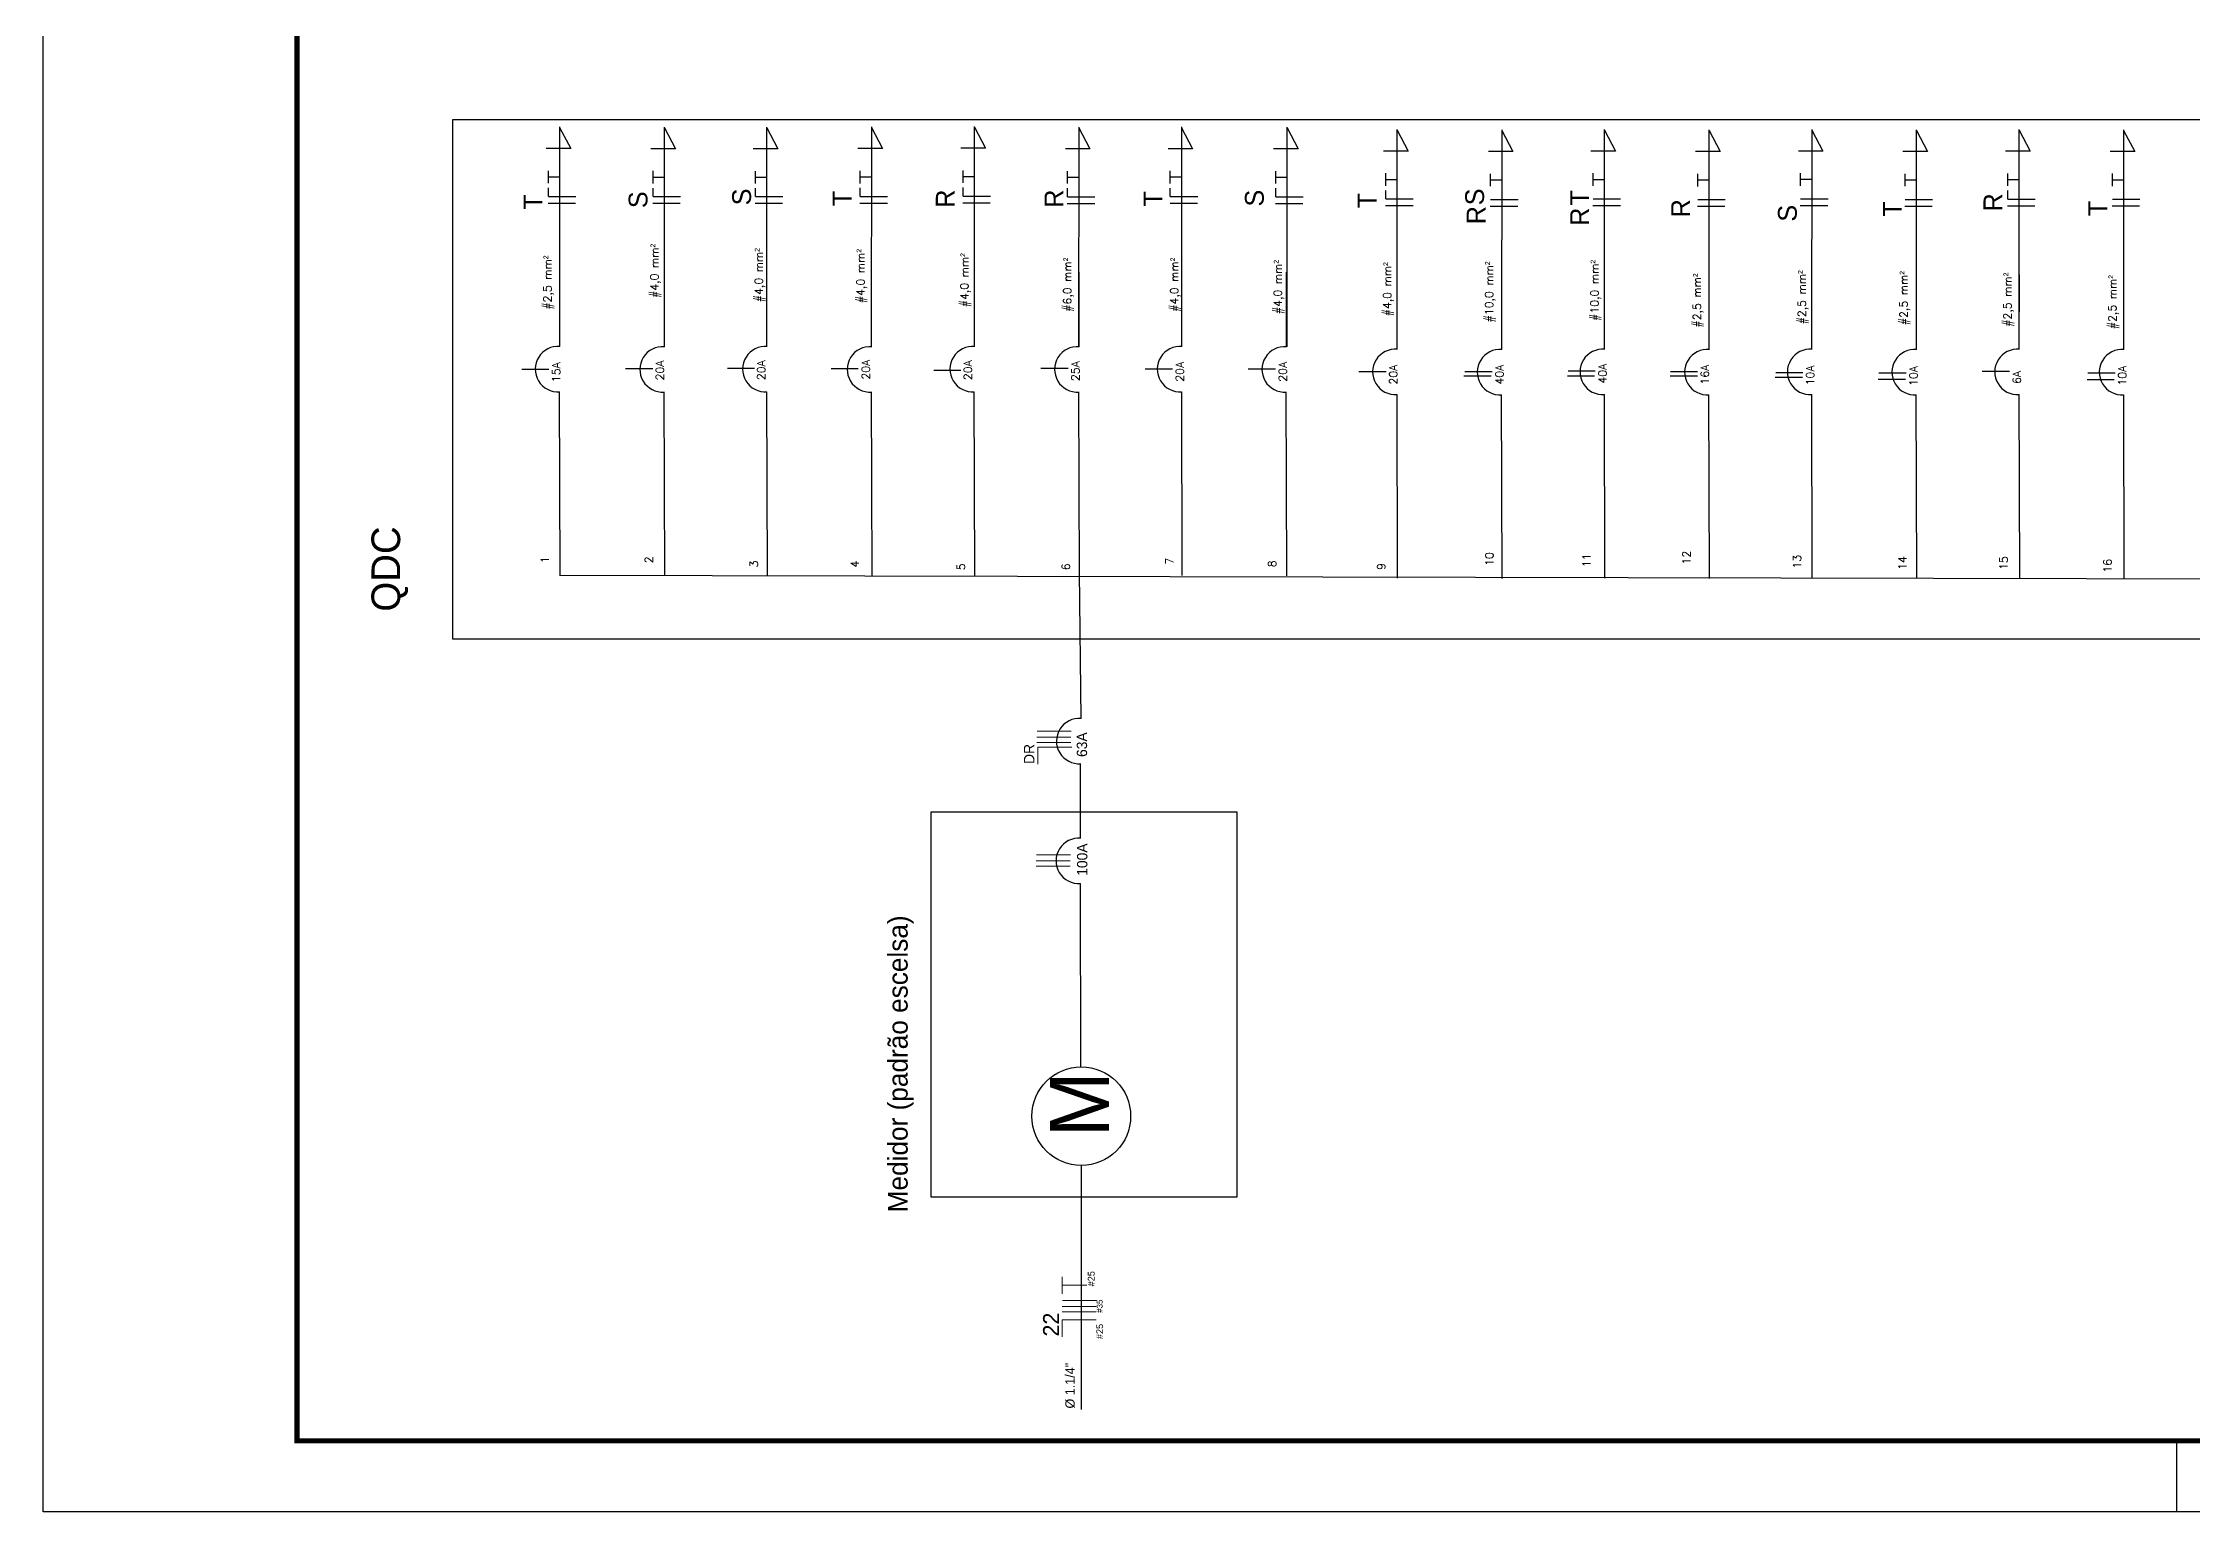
# Model space of a CAD drawing. Extents: x 419.58 to 420, y 0 to 0.295.
# Drawn here: x 419.58 to 419.7916, y 0 to 0.1446 of the extents above; entities that cross this region are included whole.
import ezdxf

# ---------------------------------------------------------------- set-up
doc = ezdxf.new("R2010")
doc.units = 0
doc.header["$MEASUREMENT"] = 0
doc.layers.get('0').update_dxf_attribs({"linetype": 'CONTINUOUS'})
doc.layers.add('A-AREA-IDEN', color=32, linetype='CONTINUOUS', lineweight=9)
doc.layers.add('Tomada', color=10, linetype='CONTINUOUS')
doc.styles.add('ROMAND', font='Romand', dxfattribs={"height": 0.3})

msp = doc.modelspace()

# ---------------------------------------------------------------- linework, layer by layer
for p, q in [((419.58, 5.678657544194721e-14), (419.58, 0.2950000000000568)), ((419.79, 5.681499715137761e-14), (419.79, 0.007000000000056814)), ((420, 5.684341886080801e-14), (419.58, 5.678657544194721e-14))]:
    msp.add_line(p, q)
at = {"const_width": 0.0005}
msp.add_lwpolyline([(419.605, 0.00700000000005679), (419.605, 0.2880000000000568), (419.993, 0.2880000000000568), (419.993, 0.007000000000056843)], close=True, dxfattribs=at)
at = {"layer": 'A-AREA-IDEN', "color": 251, "true_color": 0x636466}
for p, q in [((419.6777966353761, 0.0762339472571405), (419.6811431536441, 0.0762339472571405)), ((419.6778315236355, 0.07682757992829536), (419.6811780419037, 0.07682757992829536)), ((419.6777975696796, 0.07571653597175398), (419.6811440879478, 0.07571653597175398)), ((419.6778881359178, 0.07359054383708852), (419.6778881359178, 0.07526380297115409)), ((419.6778881359178, 0.07526380297115409), (419.6812346541859, 0.07526380297115409)), ((419.6777453784485, 0.06406310574725538), (419.6810918967165, 0.06406310574725538)), ((419.677746312752, 0.06354569446186886), (419.6810928310202, 0.06354569446186886)), ((419.6777802667079, 0.06465673841841024), (419.681126784976, 0.06465673841841024)), ((419.6802974469659, 0.02145986098422625), (419.6802974469659, 0.02313312011823498)), ((419.6803002596573, 0.02231596240732259), (419.6827130973803, 0.02231584224863425)), ((419.680296009525, 0.02022618623367478), (419.6836425277932, 0.02022618623367478)), ((419.6802969438285, 0.01970877494834511), (419.6836434620967, 0.01970877494834511)), ((419.6803308977845, 0.02081981890488649), (419.6836774160526, 0.02081981890488649)), ((419.6802942274671, 0.01723161171343079), (419.6802942274671, 0.01890487084743953)), ((419.6802942274671, 0.01890487084743953), (419.6836407457351, 0.01890487084743953))]:
    msp.add_line(p, q, dxfattribs=at)
at = {"layer": 'Tomada', "color": 18, "true_color": 0x000000}
for p, q in [((419.6308452229898, 0.1362307756187882), (419.6319334997193, 0.134168067058841)), ((419.6308592412416, 0.1146753527509539), (419.6308626147784, 0.1363053873886777)), ((419.641154687485, 0.1362025753898486), (419.6422429642147, 0.1341398668299583)), ((419.6411687057369, 0.1146471525220143), (419.6411720792736, 0.136277187159795)), ((419.6512245183885, 0.1362011274884374), (419.6523127951182, 0.1341384189284902)), ((419.6512385366404, 0.1146457046206031), (419.6512419101773, 0.1362757392583269)), ((419.6615324709093, 0.1362238454462279), (419.6626207476389, 0.1341611368862807)), ((419.6615464891611, 0.1146684225783936), (419.6615498626981, 0.1362984572161174)), ((419.6716603777323, 0.1362571728055748), (419.6727486544619, 0.1341944642456276)), ((419.6716743959841, 0.1147017499377405), (419.6716777695208, 0.1363317845754644)), ((419.681937406637, 0.1361915815896744), (419.6830256833665, 0.1341288730297272)), ((419.6819514248888, 0.1146361587218401), (419.6819547984256, 0.1362661933595639)), ((419.6920469340582, 0.1362107118270508), (419.6931352107879, 0.1341480032671605)), ((419.69206095231, 0.1146552889592165), (419.692064325847, 0.1362853235969972)), ((419.7024239659935, 0.1361988467233921), (419.7035122427232, 0.1341361381634449)), ((419.7024379842455, 0.1146434238555578), (419.7024413577823, 0.1362734584932817)), ((419.7132576027412, 0.1359751395464635), (419.714345879471, 0.1339124309865163)), ((419.7132716209933, 0.114419716678686), (419.71327499453, 0.136049751316353)), ((419.7235662336386, 0.135935469610093), (419.7246545103682, 0.1338727610501458)), ((419.7235802518904, 0.1143800467422587), (419.7235836254274, 0.1360100813799825)), ((419.7336643436401, 0.1359788553996744), (419.7347526203696, 0.133916146839784)), ((419.733678361892, 0.1144234325318401), (419.7336817354286, 0.1360534671696207)), ((419.743958567662, 0.1359288707673052), (419.7450468443917, 0.133866162207358)), ((419.7439725859139, 0.1143734478994709), (419.7439759594508, 0.1360034825371947)), ((419.7540739015255, 0.1359800342220758), (419.7551621782551, 0.1339173256621287)), ((419.7540879197774, 0.1144246113542984), (419.7540912933142, 0.1360546459919654)), ((419.7643629169962, 0.1359296651910888), (419.765451193726, 0.1338669566311417)), ((419.7643769352483, 0.1143742423232545), (419.7643803087851, 0.1360042769609784)), ((419.7744677302765, 0.1359636204015153), (419.7755560070062, 0.1339009118415682)), ((419.7744817485283, 0.114408197533681), (419.7744851220652, 0.1360382321714049)), ((419.7847561708522, 0.1359420171997279), (419.7858444475818, 0.1338793086397807)), ((419.7847701891041, 0.1143865943318936), (419.7847735626409, 0.1360166289696174)), ((419.6319334997193, 0.134168067058841), (419.6295174104005, 0.134168067058841)), ((419.6422429642147, 0.1341398668299583), (419.6398268748957, 0.1341398668299583)), ((419.6523127951182, 0.1341384189284902), (419.6498967057993, 0.1341384189284902)), ((419.6626207476389, 0.1341611368862807), (419.66020465832, 0.1341611368862807)), ((419.6727486544619, 0.1341944642456276), (419.6703325651429, 0.1341944642456276)), ((419.6830256833665, 0.1341288730297272), (419.6806095940477, 0.1341288730297272)), ((419.6931352107879, 0.1341480032671605), (419.6907191214689, 0.1341480032671605)), ((419.7035122427232, 0.1341361381634449), (419.7010961534043, 0.1341361381634449)), ((419.714345879471, 0.1339124309865163), (419.7119297901522, 0.1339124309865163)), ((419.7246545103682, 0.1338727610501458), (419.7222384210493, 0.1338727610501458)), ((419.7347526203696, 0.133916146839784), (419.7323365310508, 0.133916146839784)), ((419.7450468443917, 0.133866162207358), (419.7426307550727, 0.133866162207358)), ((419.7551621782551, 0.1339173256621287), (419.7527460889362, 0.1339173256621287)), ((419.765451193726, 0.1338669566311417), (419.763035104407, 0.1338669566311417)), ((419.7755560070062, 0.1339009118415682), (419.7731399176872, 0.1339009118415682)), ((419.7858444475818, 0.1338793086397807), (419.7834283582629, 0.1338793086397807)), ((419.629736077562, 0.1307479701325072), (419.629736077562, 0.1319847598421013)), ((419.6297394521972, 0.1313858924366293), (419.6308629182657, 0.1313858924366293)), ((419.6400455420572, 0.1307197699035676), (419.6400455420572, 0.1319565596132186)), ((419.6400489166925, 0.1313576922076898), (419.6411723827611, 0.1313576922076898)), ((419.6501153729609, 0.1307183220021564), (419.6501153729609, 0.1319551117118074)), ((419.6501187475961, 0.1313562443062786), (419.6512422136648, 0.1313562443062786)), ((419.6604233254817, 0.1307410399598901), (419.6604233254817, 0.1319778296695411)), ((419.6604267001169, 0.1313789622640691), (419.6615501661856, 0.1313789622640691)), ((419.6705512323045, 0.1307743673192938), (419.6705512323045, 0.1320111570289448)), ((419.6705546069396, 0.131412289623416), (419.6716780730083, 0.131412289623416)), ((419.6808282612092, 0.1307087761033365), (419.6808282612092, 0.1319455658129876)), ((419.6808316358444, 0.1313466984075156), (419.681955101913, 0.1313466984075156)), ((419.6909377886306, 0.1307279063407698), (419.6909377886306, 0.1319646960504777)), ((419.6909411632658, 0.131365828644892), (419.6920646293343, 0.131365828644892)), ((419.7013148205659, 0.1307160412371111), (419.7013148205659, 0.1319528309467053)), ((419.7013181952011, 0.1313539635412333), (419.7024416612697, 0.1313539635412333)), ((419.7121484573137, 0.1304923340601825), (419.7121484573137, 0.1317291237698335)), ((419.7224570882108, 0.130452664123812), (419.7224570882108, 0.131689453833463)), ((419.7325551982123, 0.1304960499133934), (419.7325551982123, 0.1317328396231012)), ((419.7428494222342, 0.1304460652810242), (419.7428494222342, 0.1316828549906184)), ((419.7529647560977, 0.1304972287357948), (419.7529647560977, 0.1317340184454459)), ((419.7632537715687, 0.1304468597048078), (419.7632537715687, 0.1316836494144589)), ((419.7733585848489, 0.1304808149152343), (419.7733585848489, 0.1317176046248854)), ((419.7836470254245, 0.1304592117134469), (419.7836470254245, 0.1316960014230979)), ((419.6297353416961, 0.1294608113918123), (419.6324349406131, 0.1294608113918123)), ((419.6297366007167, 0.1294611317239749), (419.6297366007167, 0.1302922912086508)), ((419.6400448061915, 0.1294326111629296), (419.6427444051085, 0.1294326111629296)), ((419.6400460652121, 0.1294329314950922), (419.6400460652121, 0.1302640909797681)), ((419.650114637095, 0.1294311632614615), (419.652814236012, 0.1294311632614615)), ((419.6501158961156, 0.129431483593681), (419.6501158961156, 0.1302626430783569)), ((419.6604225896157, 0.1294538812192521), (419.6631221885328, 0.1294538812192521)), ((419.6604238486363, 0.1294542015514715), (419.6604238486363, 0.1302853610360337)), ((419.6705504964385, 0.129487208578599), (419.6732500953556, 0.129487208578599)), ((419.6705517554591, 0.1294875289107615), (419.6705517554591, 0.1303186883954375)), ((419.6808275253433, 0.1294216173626985), (419.6835271242603, 0.1294216173626985)), ((419.6808287843638, 0.1294219376949179), (419.6808287843638, 0.130253097179537)), ((419.6909370527646, 0.1294407476001318), (419.6936366516818, 0.1294407476001318)), ((419.6909383117853, 0.1294410679322944), (419.6909383117853, 0.1302722274169703)), ((419.7013140847, 0.1294288824964163), (419.7040136836171, 0.1294288824964163)), ((419.7013153437206, 0.1294292028285788), (419.7013153437206, 0.1302603623131979)), ((419.7121477214477, 0.1292051753195445), (419.7148473203649, 0.1292051753195445)), ((419.7121489804683, 0.1292054956517639), (419.7121489804683, 0.130036655136383)), ((419.7121518319489, 0.1311302563643046), (419.7132752980173, 0.1311302563643046)), ((419.7224563523449, 0.1291655053831171), (419.725155951262, 0.1291655053831171)), ((419.722460462846, 0.1310905864279341), (419.7235839289146, 0.1310905864279341)), ((419.7325544623463, 0.1292088911727554), (419.7352540612634, 0.1292088911727554)), ((419.7325585728476, 0.1311339722175155), (419.7336820389162, 0.1311339722175155)), ((419.7428486863683, 0.1291589065403862), (419.7455482852853, 0.1291589065403862)), ((419.7428527968694, 0.1310839875851464), (419.7439762629381, 0.1310839875851464)), ((419.7529640202317, 0.1292100699951568), (419.7556636191488, 0.1292100699951568)), ((419.752968130733, 0.131135151039917), (419.7540915968016, 0.131135151039917)), ((419.7632530357027, 0.1291597009641698), (419.7659526346198, 0.1291597009641698)), ((419.7632571462038, 0.13108478200893), (419.7643806122725, 0.13108478200893)), ((419.7733578489829, 0.1291936561745395), (419.7760574479001, 0.1291936561745395)), ((419.7733591080035, 0.1291939765067589), (419.7733591080035, 0.130025135991378)), ((419.7733619594841, 0.1311187372193565), (419.7744854255528, 0.1311187372193565)), ((419.7836462895586, 0.129172052972752), (419.7863458884756, 0.129172052972752)), ((419.7836504000597, 0.1310971340175691), (419.7847738661283, 0.1310971340175691)), ((419.6297110236264, 0.128803681970556), (419.6324106225436, 0.128803681970556)), ((419.6400204881219, 0.1287754817416165), (419.642720087039, 0.1287754817416165)), ((419.6500903190254, 0.1287740338402052), (419.6527899179425, 0.1287740338402052)), ((419.6603982715462, 0.1287967517979958), (419.6630978704632, 0.1287967517979958)), ((419.670526178369, 0.1288300791573427), (419.6732257772859, 0.1288300791573427)), ((419.6808032072737, 0.1287644879414422), (419.6835028061908, 0.1287644879414422)), ((419.6909127346951, 0.1287836181788187), (419.6936123336121, 0.1287836181788187)), ((419.7012897666304, 0.12877175307516), (419.7039893655475, 0.12877175307516)), ((419.7121234033782, 0.1285480458982882), (419.7148230022952, 0.1285480458982882)), ((419.7224320342753, 0.1285083759618608), (419.7251316331924, 0.1285083759618608)), ((419.7325301442768, 0.1285517617514422), (419.7352297431938, 0.1285517617514422)), ((419.7428243682987, 0.1285017771190731), (419.7455239672158, 0.1285017771190731)), ((419.7529397021622, 0.1285529405739005), (419.7556393010792, 0.1285529405739005)), ((419.7632287176331, 0.1285025715429136), (419.7659283165502, 0.1285025715429136)), ((419.7733335309134, 0.1285365267532832), (419.7760331298304, 0.1285365267532832)), ((419.783621971489, 0.1285149235514957), (419.7863215704061, 0.1285149235514957)), ((419.6716723789215, 0.1146753527509539), (419.6716757524582, 0.1220130303901676)), ((419.6819646196885, 0.114651436881605), (419.6819679932253, 0.1219891145207619)), ((419.6920789477613, 0.1146753527509539), (419.6920823212981, 0.1220130303901676)), ((419.7023711885284, 0.114651436881605), (419.7023745620652, 0.1219891145207619)), ((419.7132697811671, 0.1144034341314644), (419.7132731547039, 0.121741111770735)), ((419.7235620219342, 0.1143795182621155), (419.7235653954709, 0.1217171959013292)), ((419.733676350007, 0.1144034341314644), (419.7336797235437, 0.121741111770735)), ((419.743968590774, 0.1143795182621155), (419.7439719643108, 0.1217171959013292)), ((419.754082918847, 0.1144034341314644), (419.7540862923837, 0.121741111770735)), ((419.764375159614, 0.1143795182621155), (419.7643785331509, 0.1217171959013292)), ((419.7744894876868, 0.1144034341314644), (419.7744928612237, 0.121741111770735)), ((419.7847817284539, 0.1143795182621155), (419.7847851019907, 0.1217171959013292)), ((419.6271061369623, 0.1124485766506389), (419.6297856290584, 0.1124485766506389)), ((419.6373379525239, 0.1125068636453601), (419.6400174446201, 0.1125068636453601)), ((419.6473506980331, 0.1125533641935952), (419.6500301901292, 0.1125533641935952)), ((419.6575497275441, 0.1125068636453599), (419.6602292196402, 0.1125068636453599)), ((419.6676556150541, 0.1123673632753401), (419.6703351071503, 0.1123673632753401)), ((419.6782111271341, 0.1125518161619432), (419.6808906192303, 0.1125518161619432)), ((419.6884807270135, 0.1124919301830012), (419.6911602191096, 0.1124919301830012)), ((419.6986118973098, 0.1124919301830012), (419.701291389406, 0.1124919301830012)), ((419.7094876644709, 0.1122109748961186), (419.7121671565671, 0.1122109748961186)), ((419.7199382641489, 0.112210782285036), (419.7226177562451, 0.112210782285036)), ((419.7300808026279, 0.1122998327838793), (419.732760294724, 0.1122998327838793)), ((419.7401474683541, 0.1122110551506701), (419.7428269604503, 0.1122110551506701)), ((419.7708487476445, 0.1122723215086587), (419.7735282397408, 0.1122723215086587)), ((419.6308958854897, 0.0921492682570495), (419.6308388599871, 0.1102409974495124)), ((419.6411881262568, 0.09212535238770059), (419.641131100754, 0.1102170815801635)), ((419.6513024543297, 0.0921492682570495), (419.6512454288268, 0.1102409974495124)), ((419.6615946950968, 0.09212535238770059), (419.6615376695939, 0.1102170815801635)), ((419.6717090231696, 0.0921492682570495), (419.6716519976669, 0.1102409974495124)), ((419.6820012639366, 0.09212535238770059), (419.6819442384339, 0.1102170815801635)), ((419.6921155920095, 0.0921492682570495), (419.6920585665067, 0.1102409974495124)), ((419.7024078327765, 0.09212535238770059), (419.7023508072737, 0.1102170815801635)), ((419.7198294746631, 0.1117989125922811), (419.7225089667593, 0.1117989125922811)), ((419.7300126289205, 0.1118080356525759), (419.7326921210168, 0.1118080356525759)), ((419.7401318145822, 0.1117836135276669), (419.7428113066785, 0.1117836135276669)), ((419.7504763764333, 0.1116787367739569), (419.7531558685295, 0.1116787367739569)), ((419.7505144043187, 0.1121324056473902), (419.7531938964147, 0.1121324056473902)), ((419.7606111187608, 0.111481002129711), (419.763290610857, 0.111481002129711)), ((419.7606819260655, 0.1120791486980472), (419.7633614181618, 0.1120791486980472)), ((419.7811529887907, 0.1114331829428359), (419.7838324808869, 0.1114331829428359)), ((419.7812329586638, 0.1121076230283968), (419.7839124507599, 0.1121076230283968)), ((419.7133064254152, 0.09187734963756), (419.7132493999126, 0.1099690788300798)), ((419.7235986661823, 0.09185343376821109), (419.7235416406795, 0.109945162960674)), ((419.7337129942552, 0.09187734963756), (419.7336559687523, 0.1099690788300798)), ((419.7440052350221, 0.09185343376821109), (419.7439482095194, 0.109945162960674)), ((419.7541195630952, 0.09187734963756), (419.7540625375923, 0.1099690788300798)), ((419.7644118038621, 0.09185343376821109), (419.7643547783594, 0.109945162960674)), ((419.774526131935, 0.09187734963756), (419.7744691064322, 0.1099690788300798)), ((419.784818372702, 0.09185343376821109), (419.7847613471994, 0.109945162960674)), ((419.8385923397194, 0.09167968256962311), (419.6308419089004, 0.09216270287628348)), ((419.6821576050907, 0.07808266013408982), (419.6819971138498, 0.09243905154936627)), ((419.6821135072356, 0.06629059564652451), (419.6821168807725, 0.07362827328573829)), ((419.6821501514838, 0.04376451115267699), (419.6820931259811, 0.06185624034513992)), ((419.6821997548496, 0.01008224848549233), (419.6821864526582, 0.03410267786511056))]:
    msp.add_line(p, q, dxfattribs=at)
for points in [[(419.6203447207989, 0.08587683866686646), (419.6203447207989, 0.1370269932698882), (419.8522280748206, 0.1370269932698882), (419.8522280748206, 0.08587683866686646)], [(419.6674124536505, 0.03096472864159594), (419.6674124536505, 0.06888642017002056), (419.6974826894821, 0.06888642017002056), (419.6974826894821, 0.03096472864159594)]]:
    msp.add_lwpolyline(points, close=True, dxfattribs=at)
msp.add_circle((419.6821796546634, 0.03895095426672768), 0.004854209305312761, dxfattribs=at)
for centre, start in [((419.6306762958984, 0.1124587138478894), 85.0202399327468), ((419.6409685366655, 0.1124347979785405), 85.0202399327468), ((419.6510828647383, 0.1124587138478894), 85.02023993274328), ((419.6613751055053, 0.1124347979785405), 85.02023993274328), ((419.6714894335781, 0.1124587138478894), 85.02023993274328), ((419.6817816743453, 0.1124347979785405), 85.02023993274328), ((419.6918960024181, 0.1124587138478894), 85.02023993274328), ((419.7021882431852, 0.1124347979785405), 85.02023993274328), ((419.7130868358238, 0.1121867952284568), 85.0202399327468), ((419.723379076591, 0.112162879359051), 85.0202399327468), ((419.7334934046638, 0.1121867952284568), 85.02023993274328), ((419.7437856454308, 0.112162879359051), 85.02023993274328), ((419.7538999735036, 0.1121867952284568), 85.02023993274328), ((419.7641922142707, 0.112162879359051), 85.02023993274328), ((419.7743065423436, 0.1121867952284568), 85.02023993274328), ((419.7845987831107, 0.112162879359051), 85.02023993274328), ((419.6819696630939, 0.07585620078718947), 85.0202399327468), ((419.6819305618924, 0.06407395674346006), 85.0202399327468)]:
    msp.add_arc(centre, 0.002233770035924695, start, 274.1115517451938, dxfattribs=at)

# ---------------------------------------------------------------- texts
at = {"layer": 'A-AREA-IDEN', "color": 251, "true_color": 0x636466, "attachment_point": 1, "rotation": 89.99999999999999}
for s, insert, char_height in [('M', (419.6791121567476, 0.03689929700299288), 0.005795354320418772), ('22', (419.6784156486536, 0.01726605991295926), 0.001576742998597078)]:
    msp.add_mtext(s, dxfattribs=dict(at, insert=insert, char_height=char_height))
at = {"layer": 'Tomada', "color": 18, "true_color": 0x000000, "attachment_point": 1, "rotation": 89.99999999999999}
for s, width, gutter_width, heights, insert, char_height in [('T', 0.001338980422270013, 0.009267369101988455, [0], (419.6272944885205, 0.1281477634963046), 0.001853473820397691), ('S', 0.001338980422270013, 0.009267369101988455, [0], (419.6376334655073, 0.1282985181324996), 0.001853473820397691), ('S', 0.001338980422270013, 0.009267369101988455, [0], (419.6478276002642, 0.12857674584534), 0.001853473820397691), ('T', 0.001338980422270013, 0.009267369101988455, [0], (419.6577184892688, 0.1285024928475202), 0.001853473820397691), ('R', 0.001338980422270013, 0.009267369101988455, [0], (419.6678640913678, 0.1283404816472746), 0.001853473820397691), ('R', 0.001338980422270013, 0.009267369101988455, [0], (419.6785591611107, 0.1283404816472746), 0.001853473820397691), ('T', 0.001338980422270013, 0.009267369101988455, [0], (419.6883035610536, 0.1284594017634966), 0.001853473820397691), ('S', 0.001338980422270013, 0.009267369101988455, [0], (419.6982856341955, 0.1284594017634966), 0.001853473820397691), ('T', 0.001338980422270013, 0.009267369101988455, [0], (419.7093829179102, 0.1282818352328725), 0.001853473820397691), ('S', 0.001338980422270013, 0.009267369101988455, [0], (419.7199627211531, 0.128580077299933), 0.001853473820397691), ('T', 0.001338980422270013, 0.009267369101988455, [0], (419.7303003325205, 0.1285659442444747), 0.001853473820397691), ('R', 0.001338980422270013, 0.009267369101988455, [0], (419.7402301879259, 0.1273941178996445), 0.001853473820397691), ('R', 0.001338980422270013, 0.009267369101988455, [0], (419.7709630595334, 0.1279753798489089), 0.001853473820397691), ('R', 0.001338980422270013, 0.009267369101988455, [0], (419.7201117340049, 0.1267160771940787), 0.001853473820397691), ('R', 0.001338980422270013, 0.009267369101988455, [0], (419.7302933475431, 0.1265624202570059), 0.001853473820397691), ('S', 0.001338980422270013, 0.009267369101988455, [0], (419.7507395205076, 0.1269729195310454), 0.001853473820397691), ('T', 0.001338980422270013, 0.009267369101988455, [0], (419.7610596320632, 0.1274567236197193), 0.001853473820397691), ('T', 0.001338980422270013, 0.009267369101988455, [0], (419.7812879944602, 0.127519713738355), 0.001853473820397691), ('QDC', 0.01568133622225462, 0.01412142716716283, [0], (419.6123238223558, 0.08859486997458887), 0.002824285433432565), ('Medidor (padrão escelsa)', 0.04242165730500992, 0.00963649633113745, [0.003977460763622508], (419.6631649087542, 0.02948539019932994), 0.00192729926622749)]:
    msp.add_mtext_dynamic_manual_height_columns(s, width=width, gutter_width=gutter_width, heights=heights, dxfattribs=dict(at, insert=insert, char_height=char_height))
at = {"layer": 'Tomada', "color": 18, "true_color": 0x000000, "char_height": 0.000787449131345469, "attachment_point": 1, "rotation": 89.99999999999999, "style": 'ROMAND'}
for s, width, heights, insert in [('#4,0 mm{\\fArial|b0|i0|c0|p34;²}', 0.007315162017837939, [0.0007022398674654892], (419.639778632342, 0.1194678522089028)), ('#2,5 mm{\\fArial|b0|i0|c0|p34;²}', 0.006522535533790743, [0.002099864350254584], (419.6292486931849, 0.1183166228067769)), ('#4,0 mm{\\fArial|b0|i0|c0|p34;²}', 0.007315162017837939, [0.0007022398674654892], (419.6500486395919, 0.1190466760933084)), ('#4,0 mm{\\fArial|b0|i0|c0|p34;²}', 0.007315162017837939, [0.0007022398674654892], (419.6600649632372, 0.1189534202535931)), ('#4,0 mm{\\fArial|b0|i0|c0|p34;²}', 0.007315162017837939, [0.0007022398674654892], (419.6702771747994, 0.1185514731390533)), ('#6,0 mm{\\fArial|b0|i0|c0|p34;²}', 0.007315162017837939, [0.0007022398674654892], (419.6804103246618, 0.1181037809051766)), ('#4,0 mm{\\fArial|b0|i0|c0|p34;²}', 0.007315162017837939, [0.0007022398674654892], (419.690941246342, 0.1181037809051766)), ('#4,0 mm{\\fArial|b0|i0|c0|p34;²}', 0.007315162017837939, [0.0007022398674654892], (419.7011219948996, 0.1178791001404313)), ('#4,0 mm{\\fArial|b0|i0|c0|p34;²}', 0.007315162017837939, [0.0007022398674654892], (419.7118968996747, 0.1176551737689131)), ('#10,0 mm{\\fArial|b0|i0|c0|p34;²}', 0.007315162017837939, [0.0007022398674654892], (419.721917965367, 0.117057116525519)), ('#10,0 mm{\\fArial|b0|i0|c0|p34;²}', 0.007315162017837939, [0.0007022398674654892], (419.7322995093828, 0.1172066147854487)), ('#2,5 mm{\\fArial|b0|i0|c0|p34;²}', 0.006522535533790743, [0.002099864350254584], (419.7423764675787, 0.1165521867142623)), ('#2,5 mm{\\fArial|b0|i0|c0|p34;²}', 0.006522535533790743, [0.002099864350254584], (419.7527011834117, 0.1168653080429642)), ('#2,5 mm{\\fArial|b0|i0|c0|p34;²}', 0.006522535533790743, [0.002099864350254584], (419.7627130323469, 0.116787027710803)), ('#2,5 mm{\\fArial|b0|i0|c0|p34;²}', 0.006522535533790743, [0.002099864350254584], (419.7729279745643, 0.1166301781299701)), ('#2,5 mm{\\fArial|b0|i0|c0|p34;²}', 0.006522535533790743, [0.002099864350254584], (419.7832526903974, 0.1163953531843624)), ('15A', 0.002407449063019612, [0.002099864350254584], (419.6301080608137, 0.111177006793401)), ('20A', 0.002407449063019612, [0.002099864350254584], (419.6403202214546, 0.1113456537997202)), ('20A', 0.002407449063019612, [0.002099864350254584], (419.6502922180991, 0.1113752837962814)), ('20A', 0.002407449063019612, [0.002099864350254584], (419.6605833131368, 0.1114294877498772)), ('20A', 0.002407449063019612, [0.002099864350254584], (419.6706232388095, 0.1113751072361318)), ('25A', 0.002407449063019612, [0.002099864350254584], (419.6812130509856, 0.1112802463046485)), ('20A', 0.002407449063019612, [0.002099864350254584], (419.6914826508649, 0.1112203603257065)), ('20A', 0.002407449063019612, [0.002099864350254584], (419.7016138211612, 0.1112203603257065)), ('20A', 0.002407449063019612, [0.002099864350254584], (419.7124895883225, 0.1109394050388239)), ('40A', 0.002407449063019612, [0.002099864350254584], (419.7229401880004, 0.1109392124277981)), ('40A', 0.002407449063019612, [0.002099864350254584], (419.7330827264795, 0.1110282629266415)), ('16A', 0.002407449063019612, [0.002099864350254584], (419.7431493922056, 0.1109394852934322)), ('10A', 0.002407449063019612, [0.002099864350254584], (419.7535163281701, 0.1108608357900955)), ('10A', 0.002407449063019612, [0.002099864350254584], (419.7636838499172, 0.1108075788406957)), ('6A', 0.002407449063019612, [0.002099864350254584], (419.773850671496, 0.111000751651364)), ('10A', 0.002407449063019612, [0.002099864350254584], (419.7842348825153, 0.1108360531711021)), ('1', 0.006522535533790743, [0.002099864350254584], (419.6290044834228, 0.09336607237854722)), ('2', 0.006522535533790743, [0.002099864350254584], (419.6392178387309, 0.09336607237854722)), ('3', 0.006522535533790743, [0.002099864350254584], (419.6495749596129, 0.0929417021300658)), ('4', 0.006522535533790743, [0.002099864350254584], (419.6594959776603, 0.0929417021300658)), ('5', 0.006522535533790743, [0.002099864350254584], (419.6699461126813, 0.09267692616957746)), ('6', 0.006522535533790743, [0.002099864350254584], (419.6802639732327, 0.09267692616957746)), ('7', 0.006522535533790743, [0.002099864350254584], (419.6904805322018, 0.0932287407152792)), ('8', 0.006522535533790743, [0.002099864350254584], (419.7005582987738, 0.09296332271798136)), ('9', 0.006522535533790743, [0.002099864350254584], (419.7112990735404, 0.09269792077173022)), ('10', 0.006522535533790743, [0.002099864350254584], (419.7219448800627, 0.09309596751295501)), ('11', 0.006522535533790743, [0.002099864350254584], (419.7315079149312, 0.09296338692165662)), ('12', 0.006522535533790743, [0.002099864350254584], (419.741329878299, 0.09323016924706806)), ('13', 0.006522535533790743, [0.002099864350254584], (419.7522194578656, 0.09283183358921931)), ('14', 0.006522535533790743, [0.002099864350254584], (419.7625859482687, 0.0926996061181633)), ('15', 0.006522535533790743, [0.002099864350254584], (419.7725534129165, 0.09269987898379739)), ('16', 0.006522535533790743, [0.002099864350254584], (419.7827771963466, 0.09243446098655639))]:
    msp.add_mtext_dynamic_manual_height_columns(s, width=width, gutter_width=0.00262483043781823, heights=heights, dxfattribs=dict(at, insert=insert))
at = {"layer": 'Tomada', "color": 18, "true_color": 0x000000, "attachment_point": 1, "rotation": 89.99999999999999}
for s, insert, char_height, width in [('63A', (419.6817302114203, 0.07429635983537608), 0.001018323085563375, 0.009335238957579739), ('DR', (419.6765394571538, 0.07360928120020915), 0.001018323085563375, 0.009335238957579739), ('100A', (419.6817586956051, 0.0626044075364014), 0.001018323085563375, 0.009335238957579739), ('#25', (419.6828209106287, 0.02220196946722197), 0.0006725602174776757, 0.006165538651264486), ('#35', (419.6836910953622, 0.01960063454884065), 0.0005817500103393851, 0.005333057294962662), ('#25', (419.6836532653721, 0.01701067515016419), 0.0006725602174776757, 0.006165538651264486), ('Ø 1.1/4"', (419.6806075428923, 0.01018560404309099), 0.0009233370967925688, 0.008464477098825557)]:
    msp.add_mtext(s, dxfattribs=dict(at, insert=insert, char_height=char_height, width=width))

doc.saveas('drawing.dxf')
